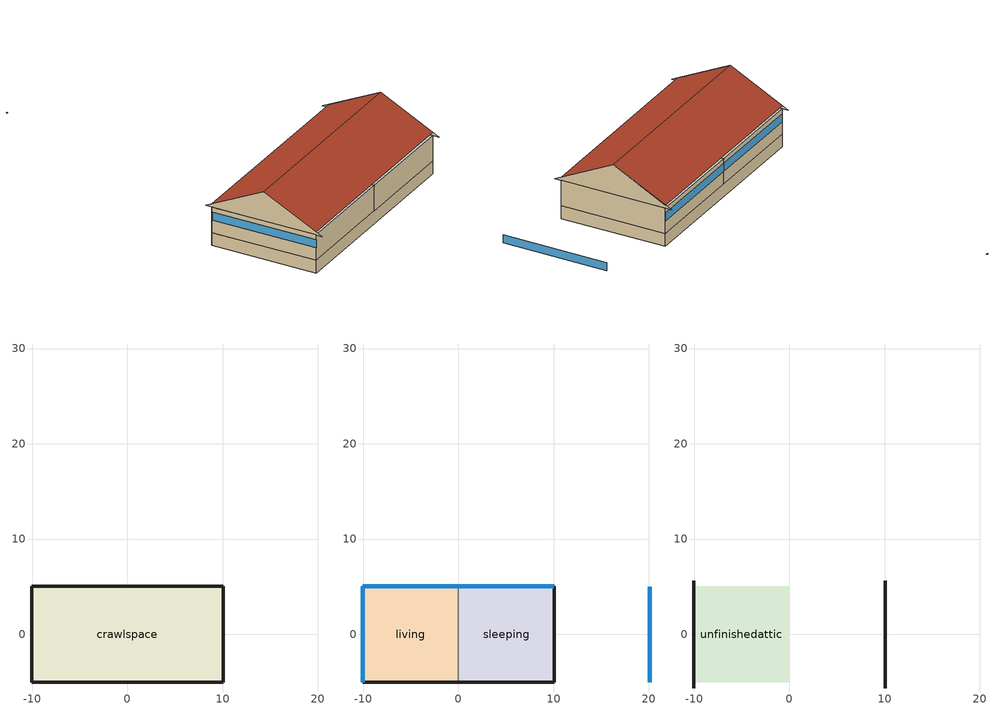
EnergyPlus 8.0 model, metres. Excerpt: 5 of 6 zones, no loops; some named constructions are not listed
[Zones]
crawlspace
 floor ground (GrndUninsUnfinCSFloor): -10.06,5.03 10.06,5.03 10.06,-5.03 -10.06,-5.03 z-1.22
 wall ground (GrndInsUnfinCSWall): -10.06,5.03 -10.06,-5.03 10.06,-5.03 10.06,5.03 -10.06,5.03 z-1.22:0
living
 floor to crawlspace (UnfinCSInsFinFloor): -10.06,5.03 0,5.03 0,-5.03 -10.06,-5.03 z0
 wall outside (ExtInsFinWall): 0,5.03 -10.06,5.03 -10.06,-5.03 0,-5.03 z0:2.44
 wall to sleeping (FinUninsFinWall): 0,5.03 0,-5.03 z0:2.44
 window (left-Glass): -10.06,4.97 -10.06,-5.03 z1.22:1.98
 window (Back-Glass): -0.06,5.03 -10.06,5.03 / -10.06,5.03 -0.06,5.03 z1.22:1.98
sleeping
 floor to crawlspace (UnfinCSInsFinFloor): 0,5.03 10.06,5.03 10.06,-5.03 0,-5.03 z0
 wall outside (ExtInsFinWall): 0,-5.03 10.06,-5.03 10.06,5.03 0,5.03 z0:2.44
 window (right-Glass): 20.12,-5.03 20.12,4.97 z1.22:1.98
 window (back-Glass): 10,5.03 0,5.03 z1.22:1.98
 window (Back-Glass): 0,5.03 10,5.03 z1.22:1.98
Dummy
 roof outside (AdiabaticConst): 0,30.38 0,30.48 -0.1,30.48 -0.1,30.38 z0
unfinishedattic
 floor to living (FinInsUnfinUAFloor): -10.06,5.03 0,5.03 0,-5.03 -10.06,-5.03 z2.44
 floor to sleeping (FinInsUnfinUAFloor): -10.06,5.03 0,5.03 0,-5.03 -10.06,-5.03 z2.44
 wall outside (ExtUninsUnfinWall): 10.06,-5.64,2.44 10.06,5.64,2.44 10.06,0,5.26; -10.06,5.64,2.44 -10.06,-5.64,2.44 -10.06,0,5.26
 roof outside (UnfinInsExtRoof): -10.06,-5.03,2.74 10.06,-5.03,2.74 10.06,0,5.26 -10.06,0,5.26; 10.06,5.03,2.74 -10.06,5.03,2.74 -10.06,0,5.26 10.06,0,5.26
[Material] Roughness=Rough
Name | Thickness {m} | Conductivity {W/m-K} | Density {kg/m3} | Specific Heat {J/kg-K} | Thermal Absorptance | Solar Absorptance | Visible Absorptance
CarpetBareLayer | 0.0127 | 0.0433444 | 54.468 | 1339.84 | 0.9 | 0.9
CrawlCeilingIns | 0.1397 | 1.90492 | 106.365 | 1151.69
FloorMass | 0.015875 | 0.115458 | 544.68 | 1214.23 | 0.9 | 0.6
GypsumBoard-Ceiling | 0.0127 | 0.160291 | 801 | 837.4 | 0.9 | 0.3 | 0.1
PartitionWallMass | 0.0127 | 0.160291 | 801 | 837.4 | 0.9 | 0.5 | 0.1
Plywood-3_4in | 0.01905 | 0.115458 | 512.64 | 1214.23
StudandAirWall | 0.0889 | 0.442568 | 48.9486 | 1210.43
UAAdditionalCeilingIns | 0.18288 | 0.0406178 | 16.02 | 1046.75
UATrussandIns | 0.0889 | 0.04302 | 50.7834 | 1165.1
[Construction]
RevUnfinCSInsFinFloor: CarpetBareLayer, FloorMass, Plywood-3_4in, CrawlCeilingIns
RevFinUninsFinWall: PartitionWallMass, StudandAirWall, PartitionWallMass
RevFinInsUnfinUAFloor: UAAdditionalCeilingIns, UATrussandIns, GypsumBoard-Ceiling
[Schedule:Day:Hourly]
CoolingSetPointWeekday; CoolingSetPointWeekend: 24.4444, 24.4444, 24.4444, 24.4444, 24.4444, 24.4444, 24.4444, 24.4444, 24.4444, 24.4444, 24.4444, 24.4444, 24.4444, 24.4444, 24.4444, 24.4444, 24.4444, 24.4444, 24.4444, 24.4444, 24.4444, 24.4444, 24.4444, 24.4444
HeatingSetPointWeekday; HeatingSetPointWeekend: 21.6667, 21.6667, 21.6667, 21.6667, 21.6667, 21.6667, 21.6667, 21.6667, 21.6667, 21.6667, 21.6667, 21.6667, 21.6667, 21.6667, 21.6667, 21.6667, 21.6667, 21.6667, 21.6667, 21.6667, 21.6667, 21.6667, 21.6667, 21.6667
NatVentClgSsnTempWeekday; NatVentClgSsnTempWeekend; NatVentOvlpSsnTempWeekday; NatVentOvlpSsnTempWeekend: 22.2222, 22.2222, 22.2222, 22.2222, 22.2222, 22.2222, 22.2222, 22.2222, 22.2222, 22.2222, 22.2222, 22.2222, 22.2222, 22.2222, 22.2222, 22.2222, 22.2222, 22.2222, 22.2222, 22.2222, 22.2222, 22.2222, 22.2222, 22.2222
NatVentHtgSsnTempWeekday; NatVentHtgSsnTempWeekend: 23.8889, 23.8889, 23.8889, 23.8889, 23.8889, 23.8889, 23.8889, 23.8889, 23.8889, 23.8889, 23.8889, 23.8889, 23.8889, 23.8889, 23.8889, 23.8889, 23.8889, 23.8889, 23.8889, 23.8889, 23.8889, 23.8889, 23.8889, 23.8889
[Schedule:Day:Interval]
CoolingSetPointDesignDay: Until: 24:00, 23.8889
HeatingSetPointDesignDay: Until: 24:00, 21.1111
